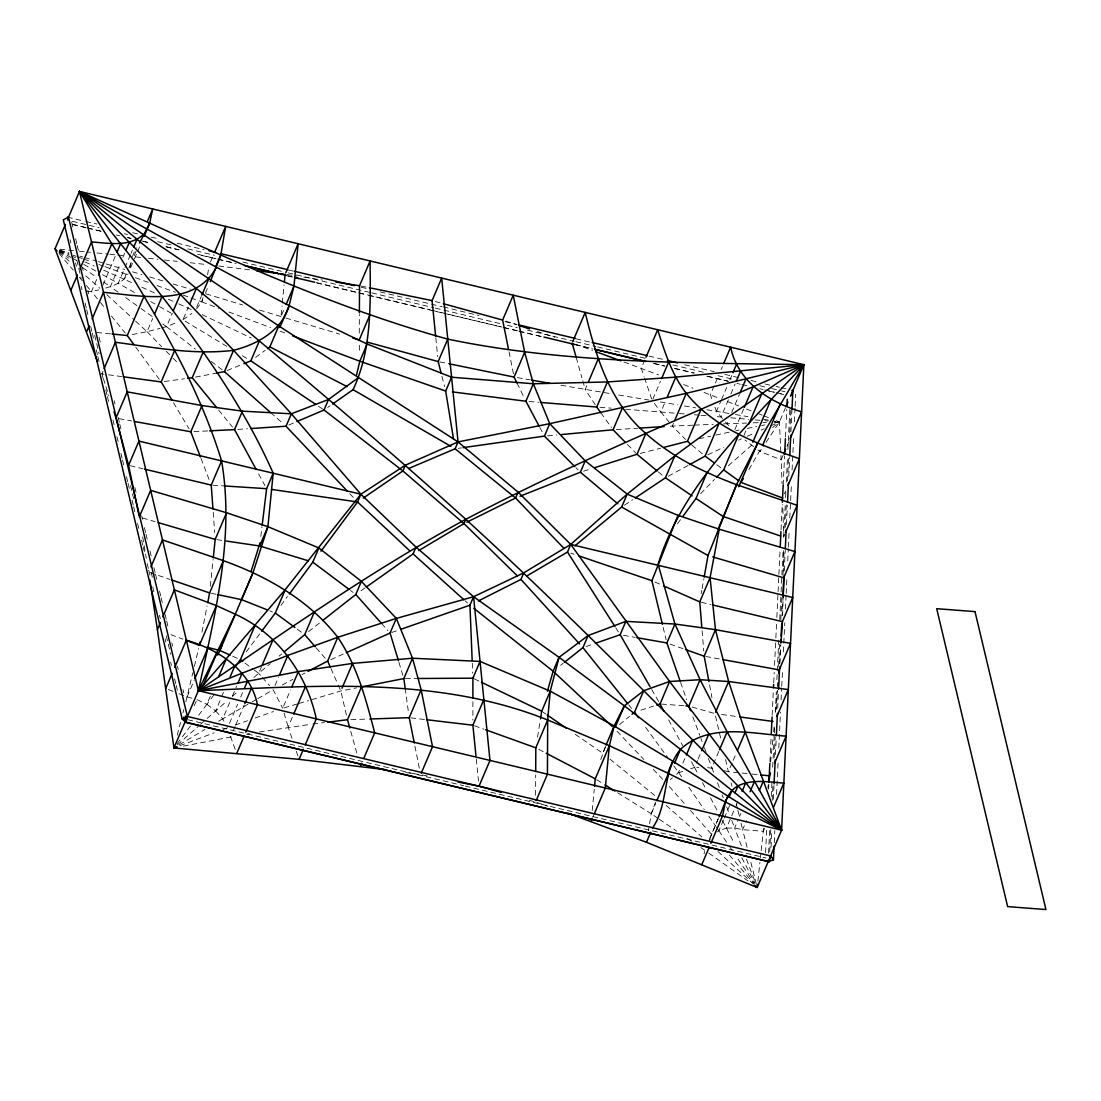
<?xml version="1.0" encoding="UTF-8"?>
<svg xmlns="http://www.w3.org/2000/svg" width="1101" height="1101" viewBox="0 0 1101 1101"><rect width="100%" height="100%" fill="white"/><g stroke="black" fill="none" stroke-linecap="round" stroke-linejoin="round"><path stroke-width="0.75" stroke-dasharray="5 3.75" d="M535.609 795.252L535.692 774.925M359.27 333.163L359.38 314.528M782.605 615.376L783.155 596.604L782.109 615.487M765.58 852.697L766.654 830.36M768.622 789.142L768.87 783.981M769.943 761.658L771.168 735.895M772.159 715.278L773.397 689.515M773.728 682.648L774.209 672.339M774.54 665.472L775.778 639.709M775.861 637.988L776.522 624.253M776.852 617.372L777.994 593.329M778.077 591.609L778.82 576.153M778.902 574.433L780.141 548.67M781.036 529.774L782.274 504.01M783.183 485.114L784.573 455.924M785.481 437.028L786.788 409.544M768.581 853.082L769.723 829.039M771.292 796.408L772.104 779.233M772.682 767.204L774.251 734.573M774.333 732.853L774.746 724.265M775.31 712.237L776.301 691.634M776.879 679.606L778.765 640.108M779.756 619.491L780.994 593.728M781.063 592.008L781.806 576.552M781.889 574.832L783.045 550.789M783.706 537.04L785.261 504.409M785.591 497.542L785.839 492.381M786.334 482.087L787.559 456.309M787.889 449.442L789.871 408.223M769.723 851.94L770.783 829.603M772.186 800.413L772.93 784.958M774.237 757.474L775.228 736.858M776.535 709.374L777.444 690.478M778.6 666.435L779.659 644.113M780.815 620.056L781.889 597.733M782.949 575.396L784.105 551.353M785.261 527.31L786.403 503.267M787.476 480.931L788.633 456.887M789.775 432.844L790.848 410.508M771.017 847.357L771.842 830.182M773.315 799.271L774.058 783.802M775.462 754.612L776.274 737.436M777.678 708.232L778.503 691.056M779.811 663.573L780.719 644.677M784.256 570.827L785.233 550.211M786.472 524.448L787.38 505.552M788.77 476.348L789.678 457.452M790.917 431.688L791.977 409.366M774.251 842.609L774.829 830.581M776.549 794.509L778.201 760.158M778.779 748.13L780.499 712.058M781.077 700.043L781.655 688.015M781.738 686.295L782.563 669.119M783.375 651.943L784.779 622.753M785.44 609.004L786.086 595.269M786.169 593.549L786.912 578.094M787.738 560.918L788.316 548.89M788.399 547.169L789.211 529.994M789.789 517.965L791.44 483.614M792.087 469.879L793.656 437.248M794.399 421.779L795.046 408.044M795.128 406.324L795.706 394.296M779.618 663.875L780.815 645.778M775.503 711.962L777.361 690.933M592.2 810.542L594.251 789.403M281.099 315.037L281.994 305.982M282.296 302.954L284.086 284.829M770.562 762.25L773.287 735.193M773.618 731.807L774.471 723.357M210.319 586.227L213.099 559.473M763.626 828.213L761.08 851.568M767.892 788.11L768.223 785.027M757.86 881.213L759.896 862.496M760.406 857.817L760.915 853.137M260.827 536.435L261.983 526.884M537.536 737.147L540.233 720.371M648.393 830.856L648.874 828.007M649.59 823.727L651.269 813.722L655.769 801.556M207.566 274.823L209.025 266.263M701.241 593.604L701.832 590.301M702.121 588.636L703.897 578.713M201.951 632.235L207.071 606.032M704.062 853.881L704.571 851.486M130.097 267.268L131.638 260.125M185.835 701.681L192.84 672.725M194.382 666.284L198.62 648.558M177.22 735.207L180.509 722.435M182.959 712.856L183.784 709.663M600.761 759.566L605.495 746.354M196.639 308.872L201.676 301.853L203.038 297.614M105.751 288.049C114.229 285.613 123.725 282.062 128.088 273.86M595.283 404.838L585.209 389.451L588.471 381.799M644.787 360.013L641.277 368.271L644.016 376.349M652.81 399.223L660.421 381.345M669.477 422.536L660.875 411.994L665.83 400.365M673.509 423.335L672.339 426.059L669.05 426.266M714.15 385.9L710.338 394.832L712.911 401.714M715.416 382.928L718.595 375.482M721.127 369.523L722.394 366.55M722.517 418.655L716.49 411.347L720.935 400.929M721.568 399.443L726.646 387.524M729.825 380.093L731.725 375.62M728.38 399.759L721.059 416.962L716.049 416.55M730.83 394.034L735.11 384.001M723.481 423.885L726.894 423.734L728.683 419.536M731.67 412.531L739.432 394.323M734.821 429.679L743.726 408.801M743.918 435.459L746.313 429.844M592.944 816.983L594.705 812.841M748.886 469.521L761.933 446.978M785.563 407.645L779.453 421.972L764.865 444.102M783.059 455.319L781.146 459.819L782.054 483.683M786.898 446.318L788.811 441.818M784.407 493.798L785.605 490.991M657.958 818.304L651.269 813.722L655.563 803.647M676.675 774.43L679.95 769.998M682.854 763.186L685.758 756.359M784.724 534.412L783.595 537.054L782.783 504.519M690.616 768.787L694.552 767.466L697.525 760.502M698.117 759.112L701.076 752.148M713.558 772.228L711.852 767.714L718.857 751.281M731.986 763.199L728.367 771.691L724.238 770.7M733.183 760.378L736.197 753.29M709.347 839.54L718.045 819.144M710.007 838.15L718.416 818.428M717.343 831.943L718.884 830.718L723.66 819.502M724.265 818.098L730.238 804.074M716.145 826.768L718.884 830.718L726.44 828.117L734.257 809.758M736.074 805.519L737.876 801.28M741.4 845.816L734.642 827.98L738.344 819.282M739.583 816.378L740.822 813.474M747.084 847.33L742.638 829.672L746.492 820.63M764.576 828.282L763.296 831.296L742.638 829.672L734.642 827.98L726.44 828.117L722.449 820.534M97.452 298.866L91.493 291.531L97.893 276.544M102.957 285.076L115.839 254.909M118.041 292.15L110.375 286.7L119.899 264.405M122.872 257.428L124.661 253.244M134.432 292.439L118.247 283.315L124.303 269.126M124.977 267.543L130.372 254.937M131.047 253.354L132.381 250.202M132.395 256.547L136.207 247.629M131.501 282.544L124.11 279.214L126.491 273.654M128.858 268.094L131.831 261.143M134.212 255.583L137.171 248.633M130.606 267.873L132.505 263.414M134.405 258.955L136.951 253.01M137.584 251.523L140.474 244.89M103.012 371.271L101.884 373.913L106.825 374.574M132.216 334.58L147.052 331.704L152.681 318.519M161.668 327.947L166.54 326.694L172.293 313.221M226.792 346.333L182.945 319.813L188.312 307.248M210.429 262.093L213.36 255.239M196.68 307.193L201.249 296.486M190.886 297.917L201.676 301.853L203.52 297.531M205.364 293.21L208.433 285.999M281.608 315.024L284.209 308.927M179.064 693.74L187.06 696.892L194.148 680.294M198.634 715.223L206.864 704.31L211.736 692.914M200.575 724.293L215.631 710.916L220.475 699.562M221.686 696.727L223.503 692.474M218.645 721.265L222.705 718.843L230.632 700.277M232.449 695.983L236.715 685.992M229.476 723.371L237.582 704.351M240.706 697.029L242.578 692.639M233.192 730.885L235.146 726.33M235.793 724.816L244.229 705.053M253.891 677.487L258.68 673.303L261.68 666.284M275.03 685.469L278.691 676.881M297.229 703.979L282.696 708.301L290.526 689.942M291.985 738.344L288.173 727.045L292.481 716.93M194.161 705.686L196.322 701.144M605.605 747.042L602.605 753.153L573.538 733.128M757.901 449.882L760.007 451.479L764.066 445.327M709.25 840.737L710.406 839.031M677.459 523.801L681.161 518.736M280.92 605.412L287.485 596.508M246.225 651.93L260.758 632.497M197.051 699.644L206.864 704.31L214.323 694.401M177.027 743.877L190.404 726.137M700.608 493.716L714.453 479.417M177.412 744.882L199.419 725.325M728.339 465.751L753.91 443.18M206.864 704.31L215.631 710.916L226.393 701.516M232.366 696.286L237.155 692.102M254.111 669.903L258.68 673.303L270.185 663.642M279.131 656.113L281.691 653.966M772.489 427.752L779.453 421.972L776.315 420.733M619.588 724.582L629.552 716.338M670.358 779.536L672.463 777.829M560.588 665.334L563.065 663.366M308.541 631.63L320.033 622.588M255.597 357.371L265.121 350.366M182.945 319.813L191.959 313.358M361.004 590.783L364.913 588.017M327.671 407.466L330.094 405.774M624.405 505.221L632.607 499.744M179.367 744.73L205.089 729.357M215.631 710.916L222.705 718.843L247.945 704.296M252.157 701.874L256.368 699.452M257.772 698.653L273.186 689.763L282.696 708.301M668.279 476.265L688.111 465.42M282.269 684.987L292.852 679.4M301.935 674.624L304.949 673.028M707.805 454.837L723.921 447.185M738.702 440.18L741.386 438.9M330.768 659.664L343.251 654.063M747.318 436.23L751.914 434.193M761.094 430.119L764.149 428.757M770.273 426.046L779.453 421.972L781.146 459.819L760.007 451.479M288.751 425.069L295.536 422.165M162.7 323.969L166.54 326.694L177.481 322.111M227.095 370.542L244.243 363.564M179.903 745.721L214.186 732.812M223.131 729.44L227.604 727.761M235.256 725.064L247.491 720.728M255.143 718.031L273.516 711.549M391.598 632.524L397.75 630.378M586.049 646.562L592.242 644.402M673.757 765.856L678.78 772.737L682.73 771.416M640.906 710.159L653.636 706.044M583.53 471.2L589.819 469.205M298.839 703.498L308.528 700.608M311.762 699.644L340.828 690.988L356.573 687.877M135.574 321.12L147.052 331.704L160.044 328.373M640.163 453.474L660.641 448.203M86.373 291.132L91.493 291.531L98.705 289.921M699.121 438.749L710.819 436.189M715.843 435.101L729.206 432.17M735.84 430.752L739.074 430.106M747.152 428.468L756.841 426.527M761.686 425.55L764.92 424.89M774.609 422.949L779.453 421.972L774.732 421.174M183.385 746.134L233.797 736.418M195.455 377.106L216.402 373.143M246.596 734.216L249.789 733.665M259.382 732L311.253 724.197M458.319 448.327L461.498 447.873M164.283 381.51L184.473 378.772M312.89 724.004L324.437 722.573M547.541 435.831L556.913 434.978M237.775 429.39L247.436 428.757M616.381 429.569L637.782 428.234M193.927 431.62L207.993 430.918M692.804 425.192L672.339 426.059L685.538 439.409M694.511 425.11L713.255 424.312M774.526 422.137L779.453 421.972L774.595 421.559M725.435 422.041L726.894 423.734L746.602 423.073M753.18 422.853L761.383 422.578M763.034 422.523L766.31 422.412M350.93 719.627L368.078 719.049M405.416 678.56L417.967 678.491M691.414 761.699L694.552 767.466L698.874 767.535M707.53 767.658L715.98 768.704M212.768 485.197L225.086 485.995M661.453 704.09L684.519 705.782M599.935 407.287L611.165 408.154M625.588 409.269L675.918 413.233M529.127 401.493L538.788 402.278M679.262 413.508L684.285 413.921M694.304 414.747L699.328 415.16M700.993 415.297L706.016 415.71M730.789 417.788L748.639 419.33M755.121 419.88L759.993 420.293M764.851 420.72L768.099 420.995M59.881 249.211L74.386 250.67M96.888 332.488L112.082 334.016M747.084 773.563L728.367 771.691L725.022 757.171M752.189 774.072L758.988 774.746M79.217 251.166L90.502 252.308M96.943 252.955L108.228 254.097M109.839 254.262L116.279 254.909M117.903 255.074L125.954 255.886M135.602 256.891L142.001 257.579M148.415 258.267L158.021 259.299M164.421 260.001L177.233 261.377M190.046 262.754L206.066 264.488M410.811 717.852L425.137 719.559M218.741 266.015L251.936 270.13M108.476 374.794L121.647 376.583M721.609 714.494L738.179 716.737M405.581 772.517L418.944 774.416M216.787 539.628L223.131 540.577M286.824 274.521L296.981 276.09M303.738 277.122L322.345 279.998M560.96 385.226L610.339 393.635M618.707 395.025L648.874 400.035M660.256 401.934L677.927 404.893M684.354 405.966L695.612 407.852M706.856 409.737L730.665 413.742M735.385 414.526L747.978 416.66M763.722 419.316L768.443 420.114M517.319 377.629L530.255 379.886M623.496 635.305L635.181 637.369M119.114 418.655L131.569 420.94M705.727 656.471L721.361 659.32M422.233 774.966L430.34 776.577M361.197 286.081L367.789 287.43M439.767 361.885L449.249 363.825M211.213 593.26L216.002 594.265M67.409 217.131L84.144 221.136M85.823 221.535L96.929 224.026M132.657 232.738L139.345 234.334M151.057 237.142L158.833 238.834M177.233 243.225L204.002 249.638M288.242 269.938L293.265 271.149M361.266 287.237L367.954 288.847M380.258 291.944L442.162 306.752M443.235 306.849L478.963 315.56M505.139 321.657L516.851 324.451M575.988 338.764L591.044 342.37M649.012 356.063L662.389 359.256M684.739 364.775L714.26 371.67M724.885 374.368L741.62 378.372M751.061 380.464L757.749 382.075M765.03 383.974L770.053 385.171M776.15 386.465L779.494 387.263M781.173 387.676L786.197 388.873M72.308 221.287L99.062 227.687M124.165 233.687L127.51 234.485M157.622 241.683L172.678 245.289M187.734 248.895L214.502 255.294M242.936 262.093L281.416 271.3M288.118 272.897L370.087 292.508M371.753 292.907L433.656 307.702M435.335 308.101L500.57 323.708M507.272 325.318L517.305 327.713M527.338 330.121L574.185 341.324M575.864 341.723L595.93 346.526M597.609 346.925L646.122 358.527M672.89 364.926L704.681 372.523M718.058 375.73L734.794 379.735M759.883 385.735L764.906 386.933M771.595 388.529L779.962 390.538M781.627 390.938L784.972 391.736M72.157 224.246L85.534 227.453M87.213 227.852L102.269 231.444M127.358 237.444L130.702 238.256M142.414 241.05L150.782 243.046M165.838 246.652L179.215 249.858M197.616 254.248L216.03 258.652M217.695 259.052L236.096 263.456M287.967 275.856L292.976 277.067M316.4 282.668L430.161 309.876M431.84 310.276L502.097 327.08M503.776 327.479L517.153 330.672M518.832 331.071L542.256 336.672M575.713 344.682L592.434 348.687M654.338 363.481L664.371 365.89M674.418 368.285L694.483 373.088M707.874 376.294L727.954 381.084M759.731 388.694L763.076 389.493M764.755 389.892L774.787 392.286M776.466 392.685L783.155 394.296M72.749 224.549L86.126 227.756M87.805 228.155L101.182 231.348M116.238 234.953L119.582 235.752M127.95 237.761L131.294 238.559M143.006 241.353L151.374 243.362M166.43 246.954L178.142 249.762M201.566 255.363L216.622 258.955M218.287 259.368L235.022 263.359M286.879 275.759L293.568 277.369M316.992 282.971L357.151 292.577M358.816 292.976L367.183 294.972M368.863 295.371L442.464 312.973M444.143 313.372L517.745 330.974M519.424 331.387L542.848 336.989M574.626 344.585L593.026 348.989M653.265 363.385L664.963 366.193M675.009 368.587L693.41 372.991M706.787 376.198L728.545 381.4M736.913 383.396L740.257 384.194M741.923 384.593L746.946 385.79M768.691 390.993L773.714 392.204M780.403 393.8L783.747 394.598M130.179 465.695L142.896 468.751M701.351 602.261L710.888 604.545M187.844 719.724L463.576 785.674M465.241 786.073L766.048 858.009M187.06 696.892L192.056 698.268M435.294 301.468L441.707 303.243M529.292 800.262L533.999 801.583M692.116 707.035L714.976 713.599L721.306 741.028M142.442 517.938L155.09 521.668M59.688 250.106L68.978 252.872M79.809 256.093L82.905 257.015M84.46 257.483L96.833 261.171M98.388 261.625L104.567 263.469M106.123 263.937L124.688 269.47M285.847 318.01L339.659 334.098M132.464 271.796L141.85 274.603M149.667 276.957L163.746 281.182M173.132 283.989L190.335 289.15M280.961 316.551L257.042 309.312M206.011 293.857L242.688 304.963M505.799 321.107L516.851 324.754M537.398 331.552L554.766 337.291M570.731 553.129L573.979 554.23M150.218 572.671L170.022 579.429M537.109 802.546L547.926 806.262M670 644.057L683.982 649.012M59.592 250.354L68.661 253.615M73.203 255.253L76.23 256.34M77.744 256.891L82.286 258.529M83.8 259.065L91.355 261.79M98.925 264.515L103.466 266.153M104.98 266.69L127.675 274.865M474.476 725.779L483.903 729.165M575.286 344.186L592.572 350.49M623.992 361.968L658.536 374.918M135.382 277.672L149.254 282.737M156.961 285.544L175.458 292.288M183.165 295.109L189.344 297.353M201.676 301.853L219.278 308.431M228.898 312.023L270.516 327.575M170.889 634.671L182.89 639.158M280.094 331.153L286.343 333.52M683.652 384.566L693.08 388.199M704.062 392.424L719.765 398.534M727.623 401.617L738.62 405.939M746.464 409.022L751.185 410.866M759.043 413.948L762.181 415.187M763.75 415.806L770.026 418.27M168.398 689.529L173.738 691.634M269.662 610.807L272.47 611.936M59.757 250.794L69.184 254.95M72.322 256.34L75.46 257.73M84.873 261.887L94.287 266.043M103.714 270.199L124.11 279.214M654.889 582.016L662.375 585.333M232.71 656.251L237.844 658.563M141.823 287.21L156.59 293.884M168.398 299.211L174.302 301.88M178.72 303.876L192.014 309.876M202.157 314.638L251.138 337.952M474.325 678.877L480.064 681.629M538.788 749.382L544.734 752.478M59.358 251.083L70.849 257.359M72.281 258.157L76.602 260.51M83.772 264.446L96.709 271.52M102.448 274.658L118.247 283.315M150.603 301.564L157.952 305.706M159.425 306.546L171.192 313.179M242.358 355.747L248.014 359.16M596.673 779.701L602.275 783.183M617.675 792.789L651.269 813.722M318.409 406.228L322.634 409.063M659.306 819.213L676.702 831.104M687.423 838.412L691.442 841.15M700.814 847.55L704.819 850.302M59.206 251.565L68.881 258.212M82.713 267.708L96.544 277.204M103.466 281.952L110.375 286.7M543.082 712.168L545.848 714.067M708.755 853.082L748.019 880.951M125.693 297.614L137.185 305.789M141.011 308.514L152.488 316.703M297.353 629.235L302.252 632.841M716.723 464.718L721.361 468.159M244.986 663.105L252.969 669.05M350.435 590.425L353.118 592.448M753.703 446.703L744.95 439.973M166.54 326.694L195.496 349.155M211.296 361.403L223.131 370.597M610.05 759.195L656.017 796.491M658.343 471.93L663.077 475.852M691.841 445.01L702.906 454.259M58.89 252.115L71.689 263.4M85.754 275.828L99.833 288.256M270.64 412.572L283.48 423.954M666.16 805.368L701.75 836.843M465.214 600.926L467.581 603.073M717.921 851.458L753.497 884.089M106.852 294.669L134.418 320.074M726.894 423.734L728.724 425.564M575.892 467.691L578.135 469.948M147.052 331.704L161.737 346.664M166.251 351.26L169.65 354.715M173.036 358.169L178.679 363.922M627.446 444.474L635.814 453.048M616.945 731.174L643.879 759.525M653.251 769.379L663.793 780.471M349.746 493.702L354.219 498.436M381.496 623.414L387.924 630.639M669.312 786.527L686.24 805.671M690.478 810.46L711.645 834.393M258.68 673.303L260.497 675.367M262.313 677.418L269.566 685.648M316.18 647.856L325.731 658.866M729.385 855.037L753.841 883.566M59.096 253.478L73.272 270.13M79.341 277.259L82.382 280.824M86.428 285.586L91.493 291.531M218.686 410.15L232.449 427.009M100.439 302.527L104.416 307.427M111.366 315.973L125.28 333.08M628.575 704.764L631.561 708.493M654.379 403.448L660.875 411.994M645.599 727.348L667.715 757.598M135.74 347.132L159.301 379.363M600.816 412.724L611.454 427.505M678.78 772.737L682.427 778.008M688.813 787.229L704.296 809.634M708.851 816.226L715.237 825.447M718.884 830.718L728.463 844.907M729.413 846.325L732.289 850.578M738.028 859.083L754.309 883.208M615.762 627.831L618.404 631.96M173.518 402.705L189.152 429.005M651.709 689.556L659.169 702.548M222.705 718.843L223.93 721.072M668.637 719.861L682.771 745.831M258.597 473.912L265.011 485.72M539.793 427.394L542.876 433.216M694.552 767.466L698.543 775.049M702.521 782.632L706.512 790.215M710.489 797.798L718.471 812.951M726.44 828.117L734.119 842.953M741.813 857.789L754.873 883.002M517.043 383.107L524.434 398.204M330.933 668.555L337.525 683.501M338.186 685.001L340.828 690.988L346.843 716.861M201.015 458.443L210.098 482.142M746.478 859.207L755.492 883.002M717.549 782.783L719.256 787.298M722.105 794.826L723.247 797.84M726.66 806.882L728.945 812.91M731.793 820.438L734.642 827.98M692.873 716.875L699.782 735.358M700.924 738.441L702.08 741.523M704.379 747.689L706.099 752.313M708.397 758.465L711.852 767.714M714.962 407.219L716.49 411.347M235.187 749.354L229.848 734.67M680.611 682.414L686.652 699.782M644.553 377.973L651.668 398.975M296.334 751.267L297.958 756.112M103.398 378.648L105.407 384.951M105.916 386.534L108.93 396.002M398.92 662.32L402.856 675.326M284.058 712.994L288.173 727.045M576.222 357.536L581.947 377.849M582.759 380.753L585.209 389.451M350.751 731.339L357.247 754.529M441.928 376.308L444.556 386.63M756.373 884.254L750.318 860.17M731.147 782.962L731.931 786.183M736.294 803.909L737.491 808.74M737.89 810.35L739.074 815.18M741.056 823.231L742.638 829.672M663.146 627.391L666.146 639.832M71.648 222.058L73.643 230.412M75.625 238.766L76.822 243.775M77.221 245.44L79.203 253.78M82.382 267.144L83.181 270.488M87.956 290.526L88.754 293.857M99.09 337.278L100.686 343.952M114.201 400.723L114.999 404.053M118.179 417.417L119.362 422.426M119.761 424.091L121.358 430.78M134.873 487.55L136.469 494.225M141.63 515.929L142.428 519.273M144.424 527.613L145.607 532.623M146.006 534.302L148.002 542.642M149.984 550.995L151.181 556.005M153.961 567.689L155.158 572.699M155.558 574.364L157.539 582.718M159.535 591.072L160.718 596.081M161.118 597.747L163.113 606.087M165.095 614.441L166.292 619.45M166.691 621.115L168.673 629.469M171.852 642.833L172.651 646.163M177.426 666.201L178.224 669.546M182.986 689.584L183.784 692.914M76.822 260.153L78.419 266.827M78.818 268.506L81.199 278.525M94.714 335.296L96.31 341.971M96.709 343.636L99.09 353.655M130.496 485.569L132.092 492.243M132.492 493.909L133.689 498.918M151.181 572.382L152.764 579.071M166.292 635.841L167.875 642.516M168.274 644.181L170.655 654.2M70.024 239.646L70.822 242.991M75.597 263.029L76.396 266.359M81.157 286.398L81.956 289.742M85.135 303.092L86.332 308.101M86.731 309.78L88.314 316.455M90.709 326.474L91.892 331.484M92.291 333.149L93.888 339.837M96.269 349.843L97.466 354.852M97.865 356.531L99.448 363.206M101.843 373.225L103.425 379.9M105.82 389.919L107.003 394.929M107.403 396.594L108.999 403.283M112.976 419.976L114.559 426.651M116.954 436.67L118.137 441.68M120.931 453.364L122.115 458.374M122.514 460.053L124.509 468.393M126.491 476.747L127.688 481.756M128.088 483.422L130.069 491.775M132.065 500.115L133.249 505.125M133.648 506.804L135.643 515.144M137.625 523.498L139.621 531.852M141.602 540.192L142.8 545.201M143.199 546.867L145.181 555.221M147.162 563.574L148.36 568.584M148.759 570.249L150.741 578.603M152.736 586.943L153.934 591.953M159.494 615.335L160.292 618.666M165.067 638.704L165.852 642.048M170.627 662.086L171.426 665.417M174.605 678.78L175.802 683.79M176.201 685.455L177.784 692.144M509.006 351.728L513.451 373.9M414.912 746.161L419.66 769.902M709.567 684.891L711.975 697.649M142.676 536.916L146.337 558.372M405.182 688.345L408.54 712.787M435.817 337.856L437.675 356.49M476.293 759.084L478.495 781.091M702.094 630.735L703.759 651.09M213.209 512.254L214.695 532.609M472.288 663.256L472.687 673.206M359.366 345.26L359.587 353.242M783.637 550.651L783.692 571.034M472.893 701.695L472.893 720.178"/><path stroke-width="1.5" d="M535.705 771.54L535.815 747.827L547.679 719.999L550.239 691.18L559.06 657.325L588.085 635.566L625.85 621.377L674.954 624.033L715.471 629.676L790.518 643.383L779.219 669.903L778.93 673.138M385.543 769.682L299.059 759.346L173.944 747.978L198.386 690.685C315.092 686.226 436.698 675.56 547.679 719.999L547.431 774.196L536.159 800.633M359.38 312.835L359.545 285.737L370.101 261.006C370.418 304.275 371.973 349.54 353.077 389.685L332.516 404.081M508.359 348.563L502.634 320.061L513.217 295.233L524.668 352.251L533.352 383.767L549.743 423.665L585.223 460.851L627.185 494.115L677.968 515.323L719.242 529.237L794.922 551.532L783.706 577.832L783.155 596.604L784.008 575.974M768.952 782.274L769.86 763.378M771.25 734.174L772.076 716.999M773.48 687.795L773.645 684.368M780.224 546.949L780.953 531.494M782.357 502.29L783.183 485.114M784.655 454.204L785.398 438.749M786.954 406.104L787.284 399.236M774.058 783.802L775.214 759.759M776.356 735.716L777.43 713.379M778.586 689.336L779.646 667.013M780.802 642.956L780.967 639.53M781.132 636.089L781.71 624.074M785.316 548.491L786.224 529.595M787.545 502.111L788.44 483.229M789.761 455.745L790.752 435.129M791.977 409.366L792.885 390.47L791.798 390.373M769.475 861.202L773.439 859.785L774.086 846.036M568.006 813.157L646.48 842.279L757.171 887.461L781.6 830.168L198.386 690.685C214.64 615.431 234.898 538.251 221.576 460.892C191.588 362.958 132.092 278.181 79.492 191.45L67.89 218.659M781.022 642.75L782.412 621.638L792.72 597.471L570.731 544.417L518.103 492.133L458.057 441.914L278.801 325.951L79.492 191.45L198.386 690.685L298.357 671.582L352.595 663.394L412.517 658.233L480.05 661.412L550.239 691.18L614.179 725.958L672.766 761.135L781.6 830.168L803.868 364.706L79.492 191.45C148.979 281.663 226.751 368.092 273.199 473.237L267.901 526.677L252.982 572.781L234.898 615.156M777.788 686.074L778.077 682.84M594.54 786.375L595.269 778.82L609.376 745.721L614.179 725.958L624.35 705.824L643.7 690.712L669.601 681.464L700.085 679.716L728.656 681.519L788.316 689.584L776.921 716.324M547.679 719.999L609.376 745.721L605.289 788.027L594.705 812.841M284.388 281.815L285.131 274.259M279.847 327.479L289.081 305.83L293.967 286.081L298.151 243.789L285.792 272.731M213.277 557.794L215.19 539.394L226.572 512.749L267.901 526.677L318.877 547.954L361.403 581.356L396.319 618.404L412.517 658.233L421.132 689.735L432.528 746.712L421.201 773.246M768.553 781.944L770.411 772.943M754.557 885.603L757.171 887.461L757.516 884.337M251.097 571.323L260.056 542.807M262.176 525.287L266.607 488.679L273.199 473.237M540.481 718.843L541.706 711.218L550.239 691.18M774.636 763.034L786.086 736.156C751.515 733.486 708.989 722.82 680.473 749.299C661.77 771.801 668.968 803.936 652.618 827.883M210.277 281.677L220.806 254.992L225.664 226.434L214.53 252.487M704.186 577.048L708.026 555.537L736.555 484.674L757.694 443.111L803.868 364.706C684.891 362.587 564.813 363.481 447.763 339.108C319.868 303.821 200.203 245.44 79.492 191.45L180.344 294.339L233.55 350.311L291.352 413.797L360.88 494.225L416.013 547.101L473.568 596.728L559.06 657.325L624.35 705.824L680.473 749.299L781.6 830.168L745.253 732.069L728.656 681.519L715.471 629.676L710.062 577.708L719.242 529.237M185.89 640.287L199.391 645.337L200.038 642.062M207.704 602.756L209.617 592.93L223.379 560.67C267.13 576.346 308.844 600.114 337.787 637.286C357.288 666.009 366.069 699.713 374.684 732.867L364.032 757.805M139.552 243.073L149.64 223.283L152.709 208.984L147.63 220.874M67.808 220.131L68.496 217.227L67.409 217.131M182.188 719.022L186.028 722.284L187.39 716.462L68.496 217.227L63.294 219.787L182.188 719.022L187.39 716.462L770.604 855.945L769.241 861.766L184.94 722.187L185.629 719.283M791.867 394.832L792.885 390.47M356.435 375.455L359.807 361.224L367.142 344.021C268.864 297.807 174.302 244.284 79.492 191.45C209.273 299.541 340.36 406.186 465.806 519.314C574.915 618.941 677.831 725.064 781.6 830.168L668.445 773.425L609.376 745.721M547.417 691.222L553.129 671.238L559.06 657.325M718.21 528.989L736.555 484.674L797.124 505.318L785.853 531.769M657.572 566.079C682.042 484.399 747.978 425.633 803.868 364.706L675.739 377.12L607.422 381.964L533.352 383.767L451.575 377.203L367.142 344.021M662.389 624.281L651.902 580.695L677.968 515.323M773.563 807.184L783.843 783.059C768.677 782.054 752.327 778.889 738.014 785.839C726.371 792.018 724.596 806.235 719.063 816.901M217.723 655.081L222.264 644.814M517.043 383.107L514.084 377.079L524.668 352.251M539.022 425.949L525.906 401.232L533.352 383.767M572.795 341.503L585.195 312.436C595.82 356.628 610.009 402.897 645.874 433.491C672.009 457.066 703.883 472.357 736.555 484.674M463.094 447.653L544.431 436.12L549.743 423.665L686.295 393.318L803.868 364.706L790.435 396.195M588.471 381.799L598.242 358.857M478.453 600.912L520.952 579.415L523.746 572.864L570.731 544.417L627.185 494.115L674.803 455.842L719.146 423.197L803.868 364.706C690.341 414.32 575.479 461.484 465.806 519.314C372.633 569.85 285.875 631.093 198.386 690.685L235.325 614.234L216.36 605.578L174.357 589.847L162.852 616.835M600.816 412.724L596.728 407.04L607.422 381.964M520.016 496.262L580.392 472.191L585.223 460.851M561.593 434.537L613.092 429.775L622.326 408.113M645.97 357.275L657.682 329.763C664.743 351.962 671.803 374.657 686.295 393.318C714.411 428.578 758.3 444.267 799.367 458.718L787.999 485.376M526.773 575.988L567.483 552.028L570.731 544.417L669.601 681.464L781.6 830.168L727.142 731.862L700.085 679.716L674.954 624.033L658.426 565.377M661.591 378.593L668.637 362.091M594.54 467.719L637.011 454.273L645.874 433.491M667.068 397.461L675.739 377.12M574.873 545.89L621.666 507.052L627.185 494.115M674.665 420.596L686.295 393.318M564.318 662.389L582.938 647.636L588.085 635.566M635.346 497.913L665.444 477.806L674.803 455.842M663.793 447.391L687.423 441.308L701.131 409.132M723.674 363.578L730.651 347.2C737.794 381.923 769.709 402.553 801.611 411.802L790.091 438.817M595.352 643.328L620.152 634.726L625.85 621.377M732.991 372.647L736.803 363.715M736.321 381.139L740.601 371.106M689.529 464.636L705.122 456.117L719.146 423.197M740.023 392.919L745.996 378.909M683.019 516.204L695.983 498.478L707.035 472.577M744.317 407.411L753.222 386.52M606.073 744.992L614.179 725.958M716.765 477.036L723.687 469.879L738.785 434.468M615.211 727.279L624.35 705.824M748.708 424.229L761.878 393.36M632.043 714.274L634.534 712.209L643.7 690.712M680.06 680.831L666.889 642.956L674.954 624.033M591.182 821.126L592.352 818.36M752.823 442.23L771.25 398.989M757.694 443.111L738.702 486.656M762.566 445.478L780.485 403.448M701.819 627.336L699.754 601.889L710.062 577.708M786.169 406.214L787.999 401.92M656.815 705.025L660.008 703.993L669.601 681.464M783.692 453.818L785.619 449.318M708.975 681.698L704.172 656.182L715.471 629.676M690.575 710.723L688.841 706.099L700.085 679.716M667.605 773.26L672.766 761.135M656.788 800.771L668.445 773.425M674.5 763.31L680.473 749.299M646.48 842.279L650.774 832.205M686.35 754.983L692.749 739.968M715.554 712.264L728.656 681.519M701.681 750.758L708.796 734.05M719.49 749.781L727.142 731.862M737.409 750.469L745.253 732.069M727.981 795.83L725.49 801.652L722.504 816.047L710.861 843.366M729 797.358L732.014 790.284M701.791 864.615L708.906 847.921M735.028 792.844L738.014 785.839M742.088 791.385L745.707 782.907M750.084 791.743L754.405 781.6M759.346 790.49L763.199 781.449M97.562 361.789L55.05 248.716L65.441 224.384M71.042 289.935L77.442 274.947M80.001 268.947L91.521 241.972C108.517 243.087 129.065 247.34 143.116 234.719M98.526 275.044L111.972 243.569M117.064 252.033L120.738 243.417M86.759 331.484L89.153 325.882M92.14 318.877L103.494 292.288C140.364 295.797 194.767 307.633 216.429 267.268M125.844 250.464L129.423 242.096M133.73 247.051L137.102 239.165M144.121 236.316L149.64 223.283M104.127 368.629L115.399 342.26C154.525 347.476 193.941 355.183 233.55 350.311C257.469 344.241 281.526 330.919 289.081 305.83M133.854 344.558L127.262 335.53L143.997 296.334M154.567 314.129L162.067 296.541M138.946 515.392L128.583 465.324L115.99 418.077L127.193 391.846L201.992 405.54L242.426 411.168L291.352 413.797L328.538 399.47L358.128 377.836M173.435 310.523L180.344 294.339M189.661 304.11L196.363 288.407M171.88 399.938L161.173 381.937L174.687 350.297M128.583 465.324L138.919 441.102L360.88 494.225L405.374 465.173L458.057 441.914L549.743 423.665M201.813 295.151L208.681 279.09M215.535 267.323L220.806 254.992M187.583 378.345L192.235 377.712L203.19 352.072M139.276 517.002L150.658 490.358L226.572 512.749M200.451 456.956L190.803 431.771L201.992 405.54M216.402 373.143L224.453 371.615L233.55 350.311M150.988 566.781L162.453 539.903L223.379 560.67M244.243 363.564L250.835 360.88L259.313 341.035M286.164 304.358L293.967 286.081M256.189 469.48L234.554 429.61L242.426 411.168M267.488 348.618L269.869 346.87L278.801 325.951M212.961 508.855L211.241 485.101L221.576 460.892M177.096 747.359L173.944 747.978L157.402 629.607L160.429 622.505M165.742 688.469L172.183 673.372M174.756 667.344L186.344 640.163C218.287 649.425 250.395 669.986 257.483 704.819L245.798 732.193M250.643 428.55L286.04 426.225L291.352 413.797M199.391 645.337L216.36 605.578M194.794 678.78L207.676 648.585M226.311 541.045L259.671 545.986L267.901 526.677M203.258 685.083L216.925 653.044M207.071 647.264L219.856 650.471L235.325 614.234C277.92 633.736 306.45 673.537 316.304 718.898L305.211 744.895M217.599 594.595L241.532 599.632L252.982 572.781M296.898 421.587L324.038 409.999L328.538 399.47M369.785 315.203L359.229 339.934L352.705 337.993M218.425 677.225L226.324 658.701L285.31 589.558L360.88 494.225L357.577 501.987L320.955 551.216M230.15 676.881L234.995 665.527M235.752 665.912L240.417 659.719L255.005 625.519M237.94 683.129L242.206 673.138L287.856 655.398L337.787 637.286L396.319 618.404L473.568 596.728L523.746 572.864M261.721 631.19L275.291 613.051L285.31 589.558M244.463 688.249L247.574 680.927M244.876 703.525L251.358 688.318M262.272 664.88L273.062 639.598M289.357 593.962L312.808 562.157L318.877 547.954M236.715 753.469L243.858 736.748M435.638 336.149L432.087 300.587L441.666 278.126L458.057 441.914L455.126 448.781L408.705 468.489M279.296 675.45L287.856 655.398M284.251 651.82L304.716 634.63L314.391 611.95M291.834 686.886L298.357 671.582M441.184 373.363L438.184 361.568L447.763 339.108M293.719 714.04L305.431 686.597M363.234 498.106L402.897 470.953L405.374 465.173M322.593 620.579L355.802 594.471L361.403 581.356M307.977 671.431L327.644 661.068L337.787 637.286M453.543 439.148L445.671 391.048L451.575 377.203M299.059 759.346L303.367 749.231M341.998 688.221L352.595 663.394M366.22 587.094L413.109 553.927L416.013 547.101M349.829 728.022L347.503 719.737L361.692 686.487M398.438 660.696L390.071 633.061L396.319 618.404M360.495 766.117L361.678 763.351M465.806 519.314L463.975 523.608L418.752 550.555M405.182 688.345L403.847 678.574L412.517 658.233M414.279 742.996L409.214 717.673L421.132 689.735M518.103 492.133L515.598 498.024L466.838 522.191M472.15 659.939L469.948 605.206L473.568 596.728L489.973 760.461L479.004 786.183L457.92 782.013M472.893 698.337L472.893 678.188L480.05 661.412M475.949 755.699L472.893 725.215L483.862 699.493M743.326 478.536L740.945 482.403L782.618 498.01M226.324 658.701L198.386 690.685L242.206 673.138M346.375 652.673L390.071 633.061M173.944 747.978L176.931 746.85M400.819 629.304L469.948 605.206M361.307 686.955L403.847 678.574M327.726 722.173L347.503 719.737M639.433 428.124L664.109 426.569M209.548 430.849L234.554 429.61M369.785 718.994L409.214 717.673M417.967 678.491L472.893 678.188M225.086 485.995L266.607 488.679M685.964 705.879L688.841 706.099M540.398 402.415L596.728 407.04M112.082 334.016L127.262 335.53M760.695 774.925L769.2 775.765M426.72 719.737L472.893 725.215M256.684 270.722L277.232 273.268M280.397 273.667L283.563 274.066M452.36 391.901L525.906 401.232M123.298 376.803L161.173 381.937M739.844 716.957L772.985 721.444M271.479 489.381L357.577 501.987L409.627 550.679M335.874 282.09L359.545 285.737M531.866 380.162L549.647 383.258M636.846 637.658L666.889 642.956M134.694 421.504L190.803 431.771M722.93 659.609L779.219 669.903M369.441 287.76L432.087 300.587M449.249 363.825L514.084 377.079M209.025 250.835L215.713 252.432M220.737 253.629L287.65 269.635M294.339 271.245L354.563 285.641M518.516 324.85L575.396 338.461M592.132 342.452L647.333 355.664M667.412 360.467L677.445 362.862M244.463 265.451L286.288 275.456M294.655 277.466L314.735 282.269M543.922 337.071L574.034 344.283M595.779 349.485L645.97 361.486M248.399 266.566L278.512 273.764M295.247 277.769L298.591 278.567M571.281 343.787L574.626 344.585M594.705 349.389L643.218 360.99M144.479 469.122L211.241 485.101M712.471 604.917L782.412 621.638M186.028 722.284L769.241 861.766M367.445 342.191L438.184 361.568M443.304 303.683L502.634 320.061M479.004 786.183L501.01 792.335M712.76 556.927L783.706 577.832M158.255 522.603L215.19 539.394M259.671 545.986L308.39 560.808M520.016 325.8L529.498 328.938M780.568 536.022L723.027 516.424L695.983 498.478M578.851 555.881L651.902 580.695M171.55 579.938L209.617 592.93M445.671 391.048L359.807 361.224L292.591 335.874M685.524 649.562L704.172 656.182M485.486 729.729L535.815 747.827M595.71 351.632L620.854 360.811M241.532 599.632L266.841 609.693M663.862 585.993L699.754 601.889M219.856 650.471L230.137 655.095M481.495 682.317L541.706 711.218M347.132 386.63L269.869 346.87M595.269 778.82L546.22 753.249M621.666 507.052L708.026 555.537M353.077 389.685L450.873 446.318M605.068 784.93L614.867 791.041M250.835 360.88L315.602 404.328M665.444 477.806L692.171 495.904M547.238 715.031L566.616 728.367M723.687 469.879L738.785 480.834M275.291 613.051L294.903 627.446M705.122 456.117L714.398 462.998M240.417 659.719L242.702 661.412M312.808 562.157L349.086 589.42M324.038 409.999L401.59 469.934M473.843 608.303L553.129 671.238M455.126 448.781L515.598 498.024L563.946 548.339M637.011 454.273L657.146 470.953M687.423 441.308L690.74 444.088M580.392 472.191L617.799 503.776M402.897 470.953L463.975 523.608L517.387 575.919M224.453 371.615L270.64 412.572M413.109 553.927L464.03 599.866M754.722 885.204L757.171 887.461M554.312 672.339L612.239 726.495M544.431 436.12L574.763 466.563M613.092 429.775L625.051 442.024M347.517 491.335L286.04 426.225M520.952 579.415L579.621 643.975M355.802 594.471L381.496 623.414M304.716 634.63L315.216 646.755M55.05 248.716L57.073 251.097M192.235 377.712L216.567 407.549M582.938 647.636L627.584 703.525M770.604 855.945L773.439 859.785M634.534 712.209L638.552 717.714M567.483 552.028L614.895 626.455M620.152 634.726L650.044 686.68M660.008 703.993L663.931 711.205M327.644 661.068L330.272 667.055M113.981 411.774L115.99 418.077M572.148 343.03L576.222 357.536M185.367 715.98L186.165 719.325M183.757 717.178L184.94 722.187M149.901 580.131L157.402 629.607M975.004 611.619L936.703 608.688L1007.649 906.618L1045.95 909.55L975.004 611.619"/></g></svg>
